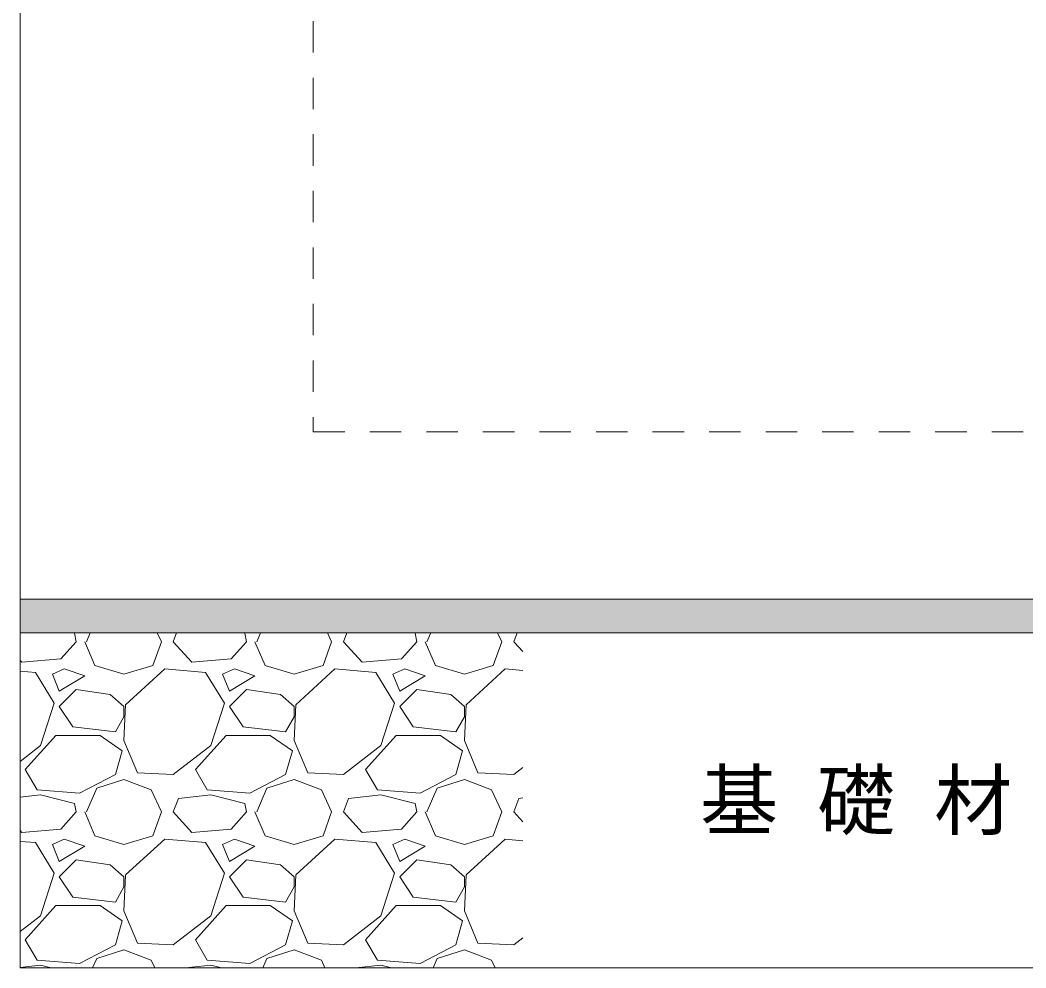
# Model space of a CAD drawing. Units: millimetres at full size; details may follow other scales. Extents: x 0 to 26200, y 7460 to 13400.
# Drawn here: x 20015 to 20615, y 9738 to 10304 of the extents above; entities that cross this region are included whole.
import ezdxf
from ezdxf.enums import TextEntityAlignment as Align

# ---------------------------------------------------------------- set-up
doc = ezdxf.new("R2010")
doc.units = ezdxf.units.MM
doc.header["$LTSCALE"] = 25
doc.linetypes.add('USER1', pattern=[1.35, 0.75, -0.6])
doc.layers.add('ハッチング', color=7, linetype='Continuous')
doc.layers.add('文字', color=7, linetype='Continuous')
for name, color, linetype, lineweight in [('ハッチング_基礎', 150, 'Continuous', 9), ('本体', 2, 'Continuous', 20), ('舗装・基礎', 7, 'Continuous', 5)]:
    doc.layers.add(name, color=color, linetype=linetype, lineweight=lineweight)
doc.styles.add('ＭＳ ゴシック', font='')
doc.styles.get('ＭＳ ゴシック').set_extended_font_data('MS Gothic')

msp = doc.modelspace()

# ---------------------------------------------------------------- hatches: boundary and pattern name
at = {"layer": 'ハッチング'}
msp.add_hatch(color=256, dxfattribs=at).paths.add_polyline_path([(20014.96, 9958.28), (20014.96, 9938.28), (21012.96, 9938.28), (21012.96, 9958.28)])

# ---------------------------------------------------------------- linework, layer by layer
at = {"layer": 'ハッチング_基礎'}
for p, q in [((20047.45, 9937.99), (20046.27, 9938.28)), ((20048.46, 9932.91), (20047.45, 9937.99)), ((20054.56, 9932.91), (20056.86, 9938.28)), ((20096.78, 9938.28), (20099.26, 9932.91)), ((20106.37, 9932.91), (20108.39, 9938.28)), ((20149.05, 9937.99), (20147.87, 9938.28)), ((20150.06, 9932.91), (20149.05, 9937.99)), ((20156.16, 9932.91), (20158.46, 9938.28)), ((20198.38, 9938.28), (20200.86, 9932.91)), ((20207.97, 9932.91), (20209.99, 9938.28)), ((20250.65, 9937.99), (20249.47, 9938.28)), ((20251.66, 9932.91), (20250.65, 9937.99)), ((20257.76, 9932.91), (20260.06, 9938.28)), ((20299.98, 9938.28), (20302.46, 9932.91)), ((20309.57, 9932.91), (20311.59, 9938.28)), ((20048.46, 9932.91), (20039.32, 9922.75)), ((20053.54, 9932.91), (20059.64, 9918.68)), ((20094.18, 9918.68), (20099.26, 9932.91)), ((20117.55, 9920.71), (20106.37, 9932.91)), ((20150.06, 9932.91), (20140.92, 9922.75)), ((20155.14, 9932.91), (20161.24, 9918.68)), ((20195.78, 9918.68), (20200.86, 9932.91)), ((20219.15, 9920.71), (20207.97, 9932.91)), ((20251.66, 9932.91), (20242.52, 9922.75)), ((20256.74, 9932.91), (20262.84, 9918.68)), ((20297.38, 9918.68), (20302.46, 9932.91)), ((20314.96, 9927.03), (20309.57, 9932.91)), ((20015.95, 9920.71), (20014.96, 9921.8)), ((20039.32, 9922.75), (20015.95, 9920.71)), ((20059.64, 9918.68), (20076.91, 9913.6)), ((20076.91, 9913.6), (20094.18, 9918.68)), ((20140.92, 9922.75), (20117.55, 9920.71)), ((20161.24, 9918.68), (20178.51, 9913.6)), ((20178.51, 9913.6), (20195.78, 9918.68)), ((20242.52, 9922.75), (20219.15, 9920.71)), ((20262.84, 9918.68), (20280.11, 9913.6)), ((20280.11, 9913.6), (20297.38, 9918.68)), ((20024.08, 9914.62), (20014.96, 9915.38)), ((20035.25, 9896.33), (20024.08, 9914.62)), ((20041.35, 9916.65), (20034.24, 9913.6)), ((20034.24, 9913.6), (20038.3, 9903.44)), ((20038.3, 9903.44), (20053.54, 9912.59)), ((20053.54, 9912.59), (20041.35, 9916.65)), ((20101.29, 9916.65), (20077.93, 9895.32)), ((20125.68, 9914.62), (20101.29, 9916.65)), ((20136.85, 9896.33), (20125.68, 9914.62)), ((20142.95, 9916.65), (20135.84, 9913.6)), ((20135.84, 9913.6), (20139.9, 9903.44)), ((20139.9, 9903.44), (20155.14, 9912.59)), ((20155.14, 9912.59), (20142.95, 9916.65)), ((20202.89, 9916.65), (20179.53, 9895.32)), ((20227.28, 9914.62), (20202.89, 9916.65)), ((20238.45, 9896.33), (20227.28, 9914.62)), ((20244.55, 9916.65), (20237.44, 9913.6)), ((20237.44, 9913.6), (20241.5, 9903.44)), ((20241.5, 9903.44), (20256.74, 9912.59)), ((20256.74, 9912.59), (20244.55, 9916.65)), ((20304.49, 9916.65), (20281.13, 9895.32)), ((20314.96, 9915.78), (20304.49, 9916.65)), ((20048.46, 9904.46), (20038.3, 9894.3)), ((20068.78, 9901.41), (20048.46, 9904.46)), ((20076.91, 9894.3), (20068.78, 9901.41)), ((20150.06, 9904.46), (20139.9, 9894.3)), ((20170.38, 9901.41), (20150.06, 9904.46)), ((20178.51, 9894.3), (20170.38, 9901.41)), ((20251.66, 9904.46), (20241.5, 9894.3)), ((20271.98, 9901.41), (20251.66, 9904.46)), ((20280.11, 9894.3), (20271.98, 9901.41)), ((20027.13, 9870.93), (20035.25, 9896.33)), ((20038.3, 9894.3), (20046.43, 9882.11)), ((20077.93, 9895.31), (20076.91, 9873.98)), ((20076.91, 9888.2), (20076.91, 9894.3)), ((20128.73, 9870.93), (20136.85, 9896.33)), ((20139.9, 9894.3), (20148.03, 9882.11)), ((20179.53, 9895.31), (20178.51, 9873.98)), ((20178.51, 9888.2), (20178.51, 9894.3)), ((20230.33, 9870.93), (20238.45, 9896.33)), ((20241.5, 9894.3), (20249.63, 9882.11)), ((20281.13, 9895.31), (20280.11, 9873.98)), ((20280.11, 9888.2), (20280.11, 9894.3)), ((20071.83, 9879.06), (20076.91, 9888.2)), ((20173.43, 9879.06), (20178.51, 9888.2)), ((20275.03, 9879.06), (20280.11, 9888.2)), ((20046.43, 9882.11), (20071.83, 9879.06)), ((20148.03, 9882.11), (20173.43, 9879.06)), ((20249.63, 9882.11), (20275.03, 9879.06)), ((20017.98, 9856.71), (20036.27, 9877.03)), ((20036.27, 9877.03), (20062.69, 9877.03)), ((20062.69, 9877.03), (20075.89, 9867.88)), ((20119.58, 9856.71), (20137.87, 9877.03)), ((20137.87, 9877.03), (20164.29, 9877.03)), ((20164.29, 9877.03), (20177.49, 9867.88)), ((20221.18, 9856.71), (20239.47, 9877.03)), ((20239.47, 9877.03), (20265.89, 9877.03)), ((20265.89, 9877.03), (20279.09, 9867.88)), ((20014.96, 9861.53), (20027.13, 9870.93)), ((20076.91, 9873.98), (20085.04, 9854.67)), ((20106.37, 9853.66), (20128.73, 9870.93)), ((20178.51, 9873.98), (20186.64, 9854.67)), ((20207.97, 9853.66), (20230.33, 9870.93)), ((20280.11, 9873.98), (20288.24, 9854.67)), ((20075.89, 9867.88), (20071.83, 9853.66)), ((20177.49, 9867.88), (20173.43, 9853.66)), ((20279.09, 9867.88), (20275.03, 9853.66)), ((20309.57, 9853.66), (20314.96, 9857.82)), ((20025.09, 9844.51), (20017.98, 9856.71)), ((20071.83, 9853.66), (20050.49, 9842.48)), ((20085.04, 9854.67), (20106.37, 9853.66)), ((20126.69, 9844.51), (20119.58, 9856.71)), ((20173.43, 9853.66), (20152.09, 9842.48)), ((20186.64, 9854.67), (20207.97, 9853.66)), ((20228.29, 9844.51), (20221.18, 9856.71)), ((20275.03, 9853.66), (20253.69, 9842.48)), ((20288.24, 9854.67), (20309.57, 9853.66)), ((20054.56, 9831.31), (20060.65, 9845.53)), ((20060.65, 9845.53), (20076.91, 9850.61)), ((20076.91, 9850.61), (20093.17, 9844.51)), ((20156.16, 9831.31), (20162.25, 9845.53)), ((20162.25, 9845.53), (20178.51, 9850.61)), ((20178.51, 9850.61), (20194.77, 9844.51)), ((20257.76, 9831.31), (20263.85, 9845.53)), ((20263.85, 9845.53), (20280.11, 9850.61)), ((20280.11, 9850.61), (20296.37, 9844.51)), ((20027.13, 9841.47), (20014.96, 9840.19)), ((20050.49, 9842.48), (20025.09, 9844.51)), ((20047.45, 9836.39), (20027.13, 9841.47)), ((20093.17, 9844.51), (20099.26, 9831.31)), ((20106.37, 9831.31), (20109.42, 9839.43)), ((20128.73, 9841.47), (20109.42, 9839.43)), ((20152.09, 9842.48), (20126.69, 9844.51)), ((20149.05, 9836.39), (20128.73, 9841.47)), ((20194.77, 9844.51), (20200.86, 9831.31)), ((20207.97, 9831.31), (20211.02, 9839.43)), ((20230.33, 9841.47), (20211.02, 9839.43)), ((20253.69, 9842.48), (20228.29, 9844.51)), ((20250.65, 9836.39), (20230.33, 9841.47)), ((20296.37, 9844.51), (20302.46, 9831.31)), ((20309.57, 9831.31), (20312.62, 9839.43)), ((20314.96, 9839.68), (20312.62, 9839.43)), ((20048.46, 9831.31), (20047.45, 9836.39)), ((20150.06, 9831.31), (20149.05, 9836.39)), ((20251.66, 9831.31), (20250.65, 9836.39)), ((20048.46, 9831.31), (20039.32, 9821.15)), ((20053.54, 9831.31), (20059.64, 9817.08)), ((20094.18, 9817.08), (20099.26, 9831.31)), ((20117.55, 9819.11), (20106.37, 9831.31)), ((20150.06, 9831.31), (20140.92, 9821.15)), ((20155.14, 9831.31), (20161.24, 9817.08)), ((20195.78, 9817.08), (20200.86, 9831.31)), ((20219.15, 9819.11), (20207.97, 9831.31)), ((20251.66, 9831.31), (20242.52, 9821.15)), ((20256.74, 9831.31), (20262.84, 9817.08)), ((20297.38, 9817.08), (20302.46, 9831.31)), ((20314.96, 9825.43), (20309.57, 9831.31)), ((20039.32, 9821.15), (20015.95, 9819.11)), ((20140.92, 9821.15), (20117.55, 9819.11)), ((20242.52, 9821.15), (20219.15, 9819.11)), ((20015.95, 9819.11), (20014.96, 9820.2)), ((20041.35, 9815.05), (20034.24, 9812)), ((20053.54, 9810.99), (20041.35, 9815.05)), ((20059.64, 9817.08), (20076.91, 9812)), ((20076.91, 9812), (20094.18, 9817.08)), ((20101.29, 9815.05), (20077.93, 9793.72)), ((20125.68, 9813.02), (20101.29, 9815.05)), ((20142.95, 9815.05), (20135.84, 9812)), ((20155.14, 9810.99), (20142.95, 9815.05)), ((20161.24, 9817.08), (20178.51, 9812)), ((20178.51, 9812), (20195.78, 9817.08)), ((20202.89, 9815.05), (20179.53, 9793.72)), ((20227.28, 9813.02), (20202.89, 9815.05)), ((20244.55, 9815.05), (20237.44, 9812)), ((20256.74, 9810.99), (20244.55, 9815.05)), ((20262.84, 9817.08), (20280.11, 9812)), ((20280.11, 9812), (20297.38, 9817.08)), ((20304.49, 9815.05), (20281.13, 9793.72)), ((20314.96, 9814.18), (20304.49, 9815.05)), ((20024.08, 9813.02), (20014.96, 9813.78)), ((20035.25, 9794.73), (20024.08, 9813.02)), ((20034.24, 9812), (20038.3, 9801.84)), ((20038.3, 9801.84), (20053.54, 9810.99)), ((20136.85, 9794.73), (20125.68, 9813.02)), ((20135.84, 9812), (20139.9, 9801.84)), ((20139.9, 9801.84), (20155.14, 9810.99)), ((20238.45, 9794.73), (20227.28, 9813.02)), ((20237.44, 9812), (20241.5, 9801.84)), ((20241.5, 9801.84), (20256.74, 9810.99)), ((20048.46, 9802.86), (20038.3, 9792.7)), ((20068.78, 9799.81), (20048.46, 9802.86)), ((20150.06, 9802.86), (20139.9, 9792.7)), ((20170.38, 9799.81), (20150.06, 9802.86)), ((20251.66, 9802.86), (20241.5, 9792.7)), ((20271.98, 9799.81), (20251.66, 9802.86)), ((20076.91, 9792.7), (20068.78, 9799.81)), ((20178.51, 9792.7), (20170.38, 9799.81)), ((20280.11, 9792.7), (20271.98, 9799.81)), ((20027.13, 9769.33), (20035.25, 9794.73)), ((20038.3, 9792.7), (20046.43, 9780.51)), ((20077.93, 9793.71), (20076.91, 9772.38)), ((20076.91, 9786.6), (20076.91, 9792.7)), ((20128.73, 9769.33), (20136.85, 9794.73)), ((20139.9, 9792.7), (20148.03, 9780.51)), ((20179.53, 9793.71), (20178.51, 9772.38)), ((20178.51, 9786.6), (20178.51, 9792.7)), ((20230.33, 9769.33), (20238.45, 9794.73)), ((20241.5, 9792.7), (20249.63, 9780.51)), ((20281.13, 9793.71), (20280.11, 9772.38)), ((20280.11, 9786.6), (20280.11, 9792.7)), ((20071.83, 9777.46), (20076.91, 9786.6)), ((20173.43, 9777.46), (20178.51, 9786.6)), ((20275.03, 9777.46), (20280.11, 9786.6)), ((20046.43, 9780.51), (20071.83, 9777.46)), ((20148.03, 9780.51), (20173.43, 9777.46)), ((20249.63, 9780.51), (20275.03, 9777.46)), ((20017.98, 9755.11), (20036.27, 9775.43)), ((20036.27, 9775.43), (20062.69, 9775.43)), ((20062.69, 9775.43), (20075.89, 9766.28)), ((20119.58, 9755.11), (20137.87, 9775.43)), ((20137.87, 9775.43), (20164.29, 9775.43)), ((20164.29, 9775.43), (20177.49, 9766.28)), ((20221.18, 9755.11), (20239.47, 9775.43)), ((20239.47, 9775.43), (20265.89, 9775.43)), ((20265.89, 9775.43), (20279.09, 9766.28)), ((20014.96, 9759.93), (20027.13, 9769.33)), ((20076.91, 9772.38), (20085.04, 9753.07)), ((20106.37, 9752.06), (20128.73, 9769.33)), ((20178.51, 9772.38), (20186.64, 9753.07)), ((20207.97, 9752.06), (20230.33, 9769.33)), ((20280.11, 9772.38), (20288.24, 9753.07)), ((20075.89, 9766.28), (20071.83, 9752.06)), ((20177.49, 9766.28), (20173.43, 9752.06)), ((20279.09, 9766.28), (20275.03, 9752.06)), ((20025.09, 9742.91), (20017.98, 9755.11)), ((20126.69, 9742.91), (20119.58, 9755.11)), ((20228.29, 9742.91), (20221.18, 9755.11)), ((20309.57, 9752.06), (20314.96, 9756.22)), ((20071.83, 9752.06), (20050.49, 9740.88)), ((20060.65, 9743.93), (20076.91, 9749.01)), ((20076.91, 9749.01), (20093.17, 9742.91)), ((20085.04, 9753.07), (20106.37, 9752.06)), ((20173.43, 9752.06), (20152.09, 9740.88)), ((20162.25, 9743.93), (20178.51, 9749.01)), ((20178.51, 9749.01), (20194.77, 9742.91)), ((20186.64, 9753.07), (20207.97, 9752.06)), ((20275.03, 9752.06), (20253.69, 9740.88)), ((20263.85, 9743.93), (20280.11, 9749.01)), ((20280.11, 9749.01), (20296.37, 9742.91)), ((20288.24, 9753.07), (20309.57, 9752.06)), ((20050.49, 9740.88), (20025.09, 9742.91)), ((20058.23, 9738.28), (20060.65, 9743.93)), ((20093.17, 9742.91), (20095.3, 9738.28)), ((20152.09, 9740.88), (20126.69, 9742.91)), ((20159.83, 9738.28), (20162.25, 9743.93)), ((20194.77, 9742.91), (20196.9, 9738.28)), ((20253.69, 9740.88), (20228.29, 9742.91)), ((20261.43, 9738.28), (20263.85, 9743.93)), ((20296.37, 9742.91), (20298.5, 9738.28)), ((20027.13, 9739.87), (20014.96, 9738.59)), ((20033.47, 9738.28), (20027.13, 9739.87)), ((20128.73, 9739.87), (20113.66, 9738.28)), ((20135.07, 9738.28), (20128.73, 9739.87)), ((20230.33, 9739.87), (20215.26, 9738.28)), ((20236.67, 9738.28), (20230.33, 9739.87))]:
    msp.add_line(p, q, dxfattribs=at)
at = {"layer": '本体'}
for p, q in [((20014.96, 11725.28), (20014.96, 9958.28)), ((20019.44, 9958.28), (21017.44, 9958.28))]:
    msp.add_line(p, q, dxfattribs=at)
at = {"layer": '本体', "linetype": 'USER1', "lineweight": 15}
for p, q in [((20189.96, 10708.28), (20189.96, 10058.28)), ((20189.96, 10058.28), (20837.96, 10058.28))]:
    msp.add_line(p, q, dxfattribs=at)
at = {"layer": '本体', "lineweight": 9}
msp.add_line((20014.96, 9958.28), (21012.96, 9958.28), dxfattribs=at)
at = {"layer": '舗装・基礎', "color": 3, "lineweight": 13}
for p, q in [((20014.96, 9958.28), (20014.96, 9738.28)), ((20014.96, 9938.28), (21012.96, 9938.28)), ((20014.96, 9738.28), (21012.96, 9738.28))]:
    msp.add_line(p, q, dxfattribs=at)

# ---------------------------------------------------------------- texts
at = {"layer": '文字', "style": 'ＭＳ ゴシック'}
msp.add_text('基 礎 材', height=34.18, dxfattribs=at).set_placement((20513.96, 9838.28), align=Align.MIDDLE_CENTER)

doc.saveas('drawing.dxf')
